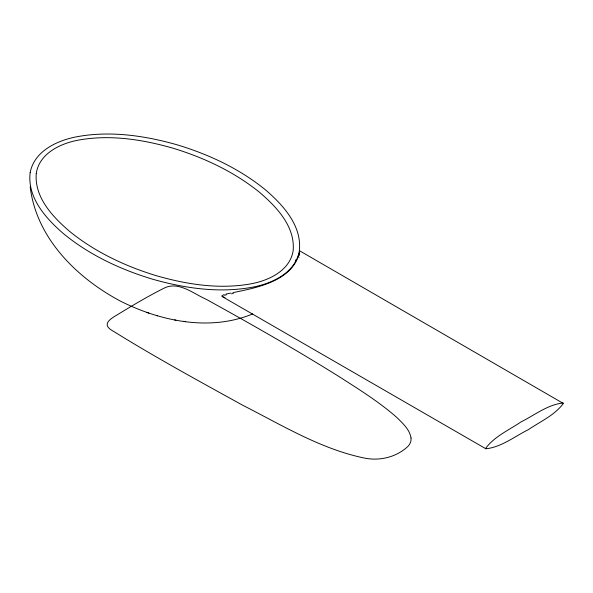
<?xml version="1.0" encoding="UTF-8"?>
<svg xmlns="http://www.w3.org/2000/svg" width="593" height="593" viewBox="0 0 593 593"><rect width="100%" height="100%" fill="white"/><g stroke="black" fill="none" stroke-linecap="round" stroke-linejoin="round"><path stroke-width="0.89" d="M232.967 292.631C257.614 287.568 292.868 280.874 299.502 252.299M252.722 313.919C210.107 331.561 161.029 321.362 121.068 301.444C77.157 278.287 36.299 238.29 30.199 186.884M224.065 294.573L221.73 295.959L224.021 297.278M226.059 294.046L230.773 293.053M183.37 321.31L185.639 321.68M174.69 319.938L175.906 320.146M224.48 297.404L225.043 297.53M146.901 312.459L148.836 313.089M156.382 315.483L157.293 315.787M563.165 402.981C547.858 404.515 534.367 415.285 520.758 422.068C508.838 430.155 494.325 436.544 485.697 448.301L485.875 448.775C501.181 447.248 514.672 436.47 528.289 429.688C540.208 421.601 554.714 415.211 563.35 403.455L299.48 250.72M222.175 296.552L485.875 448.775M295.618 259.86A32.622 3.195 -71.8 0 1 295.284 261.254M231.5 293.839A69.425 4.959 -10.8 0 1 233.353 293.476M224.473 295.255A22.319 12.876 -7.3 0 1 226.37 294.773M299.272 254.575A16.508 1.616 -89.3 0 1 299.183 255.531M298.998 257.34A8.458 0.497 -87.8 0 1 298.968 257.214M298.879 253.856A7.679 0.423 -84.1 0 1 298.828 254.642M411.038 437.96L410.993 440.369A26.292 15.181 0 0 1 407.977 446.351C396.495 457.173 379.728 461.235 364.369 458.055C320.709 449.027 282.016 425.188 242.715 405.249C199.33 381.269 155.714 357.549 113.611 331.383C99.083 323.734 112.729 317.737 120.357 312.926C134.5 304.283 148.813 295.87 163.609 288.391C178.3 280.593 193.214 293.587 206.127 299.257C251.047 323.993 295.596 349.447 339.1 376.607C358.906 389.334 379.068 401.824 396.776 417.442C402.662 423.232 409.615 429.399 411.038 437.96M36.269 173.364C34.216 197.588 52.962 217.142 70.011 231.715C95.162 252.018 124.886 266.035 155.655 275.5C186.713 284.484 219.847 289.718 251.966 283.639C269.615 280.163 290.11 270.282 293.172 250.565C295.218 226.341 276.479 206.787 259.423 192.214C234.272 171.918 204.555 157.894 173.779 148.428C142.72 139.444 109.586 134.211 77.475 140.289C59.826 143.765 39.323 153.646 36.269 173.364M30.154 172.6C27.048 197.78 46.128 218.728 63.829 233.953C89.854 255.235 120.876 269.682 152.935 279.296C185.75 288.546 220.759 293.542 254.545 286.79C273.529 282.809 295.292 272.283 299.287 251.328C302.393 226.148 283.306 205.2 265.605 189.975C239.587 168.694 208.566 154.247 176.506 144.633C143.684 135.382 108.682 130.386 74.888 137.139C55.912 141.119 34.149 151.645 30.154 172.6"/></g></svg>
